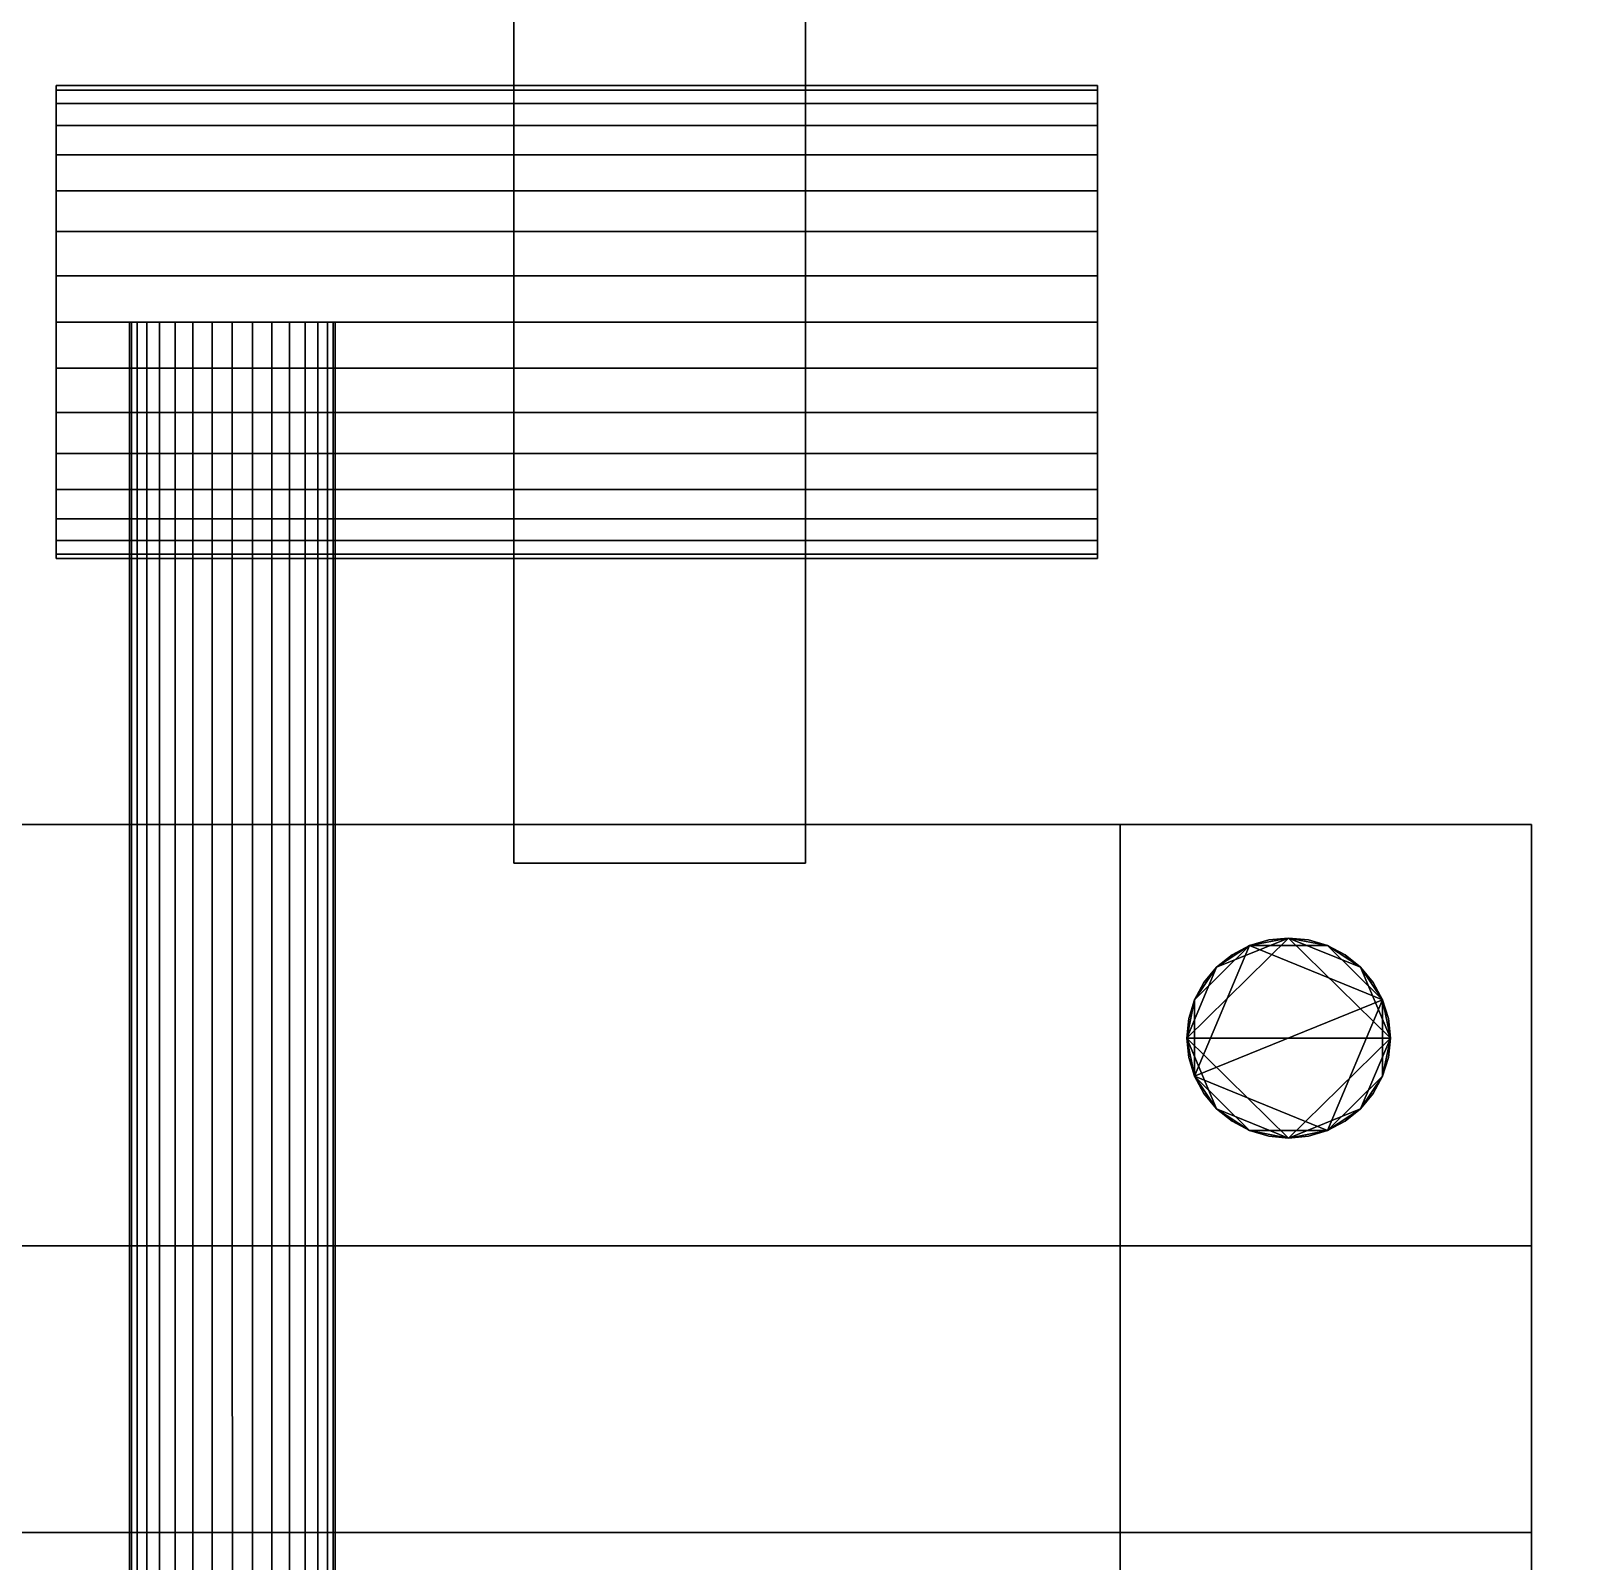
# Model space of a CAD drawing. Header units: metres. Extents: x 0 to 34.6, y -10.7 to 20.6.
# Drawn here: x 8.8502 to 8.9304, y 11.7387 to 11.8186 of the extents above; entities that cross this region are included whole.
import ezdxf

# ---------------------------------------------------------------- set-up
doc = ezdxf.new("R2010")
doc.units = ezdxf.units.M
doc.header["$MEASUREMENT"] = 0
doc.layers.get('0').update_dxf_attribs({"linetype": 'CONTINUOUS'})

msp = doc.modelspace()

# ---------------------------------------------------------------- linework, layer by layer
for points in [[(8.875456, 11.775167, 1.886002), (8.890695, 11.775167, 1.886002), (8.890695, 13.289392, 1.598864), (8.875456, 13.289392, 1.598864)], [(8.890695, 11.775167, 1.886002), (8.875456, 11.775167, 1.886002), (8.875456, 13.289392, 1.598864), (8.890695, 13.289392, 1.598864)], [(8.890695, 11.775167, 1.886002), (8.890695, 11.775167, 1.886002), (8.890695, 13.289392, 1.598864)], [(7.7, 8.363309, 3.464227), (9, 8.363309, 3.464227), (9, 12.384997, 4.055934), (7.7, 12.384997, 4.055934)], [(7.7, 8.336258, 3.460248), (7.7, 12.384997, 4.055934), (9, 12.384997, 4.055934), (9, 8.336258, 3.460248)], [(8.851553, 11.814831, 1.878481), (8.851553, 11.815534, 1.878348), (8.851553, 11.81577, 1.878303)], [(8.851553, 11.81577, 1.878303), (8.851553, 11.815534, 1.878348), (8.851553, 11.814831, 1.878481)], [(8.851553, 11.812153, 1.878989), (8.851553, 11.814831, 1.878481), (8.851553, 11.81577, 1.878303)], [(8.851553, 11.81577, 1.878303), (8.851553, 11.814831, 1.878481), (8.851553, 11.812153, 1.878989)], [(8.851553, 11.80342, 1.880645), (8.851553, 11.812153, 1.878989), (8.851553, 11.81577, 1.878303)], [(8.851553, 11.81577, 1.878303), (8.851553, 11.812153, 1.878989), (8.851553, 11.80342, 1.880645)], [(8.851553, 11.80342, 1.880645), (8.851553, 11.81577, 1.878303), (8.851553, 11.80342, 1.880645)], [(8.851553, 11.81577, 1.878303), (8.851553, 11.815534, 1.878348), (8.905933, 11.815534, 1.878348), (8.905933, 11.81577, 1.878303)], [(8.851553, 11.815534, 1.878348), (8.851553, 11.81577, 1.878303), (8.905933, 11.81577, 1.878303), (8.905933, 11.815534, 1.878348)], [(8.851553, 11.814831, 1.878481), (8.851553, 11.815534, 1.878348), (8.851553, 11.81577, 1.878303)], [(8.851553, 11.81577, 1.878303), (8.851553, 11.815534, 1.878348), (8.851553, 11.814831, 1.878481)], [(8.851553, 11.812153, 1.878989), (8.851553, 11.814831, 1.878481), (8.851553, 11.81577, 1.878303)], [(8.851553, 11.81577, 1.878303), (8.851553, 11.814831, 1.878481), (8.851553, 11.812153, 1.878989)], [(8.851553, 11.80342, 1.880645), (8.851553, 11.812153, 1.878989), (8.851553, 11.81577, 1.878303)], [(8.851553, 11.81577, 1.878303), (8.851553, 11.812153, 1.878989), (8.851553, 11.80342, 1.880645)], [(8.851553, 11.80342, 1.880645), (8.851553, 11.81577, 1.878303), (8.851553, 11.80342, 1.880645)], [(8.851553, 11.81577, 1.878303), (8.851553, 11.815534, 1.878348), (8.905933, 11.815534, 1.878348), (8.905933, 11.81577, 1.878303)], [(8.851553, 11.815534, 1.878348), (8.851553, 11.81577, 1.878303), (8.905933, 11.81577, 1.878303), (8.905933, 11.815534, 1.878348)], [(8.851553, 11.815534, 1.878348), (8.851553, 11.814831, 1.878481), (8.905933, 11.814831, 1.878481), (8.905933, 11.815534, 1.878348)], [(8.851553, 11.814831, 1.878481), (8.851553, 11.815534, 1.878348), (8.905933, 11.815534, 1.878348), (8.905933, 11.814831, 1.878481)], [(8.851553, 11.815534, 1.878348), (8.851553, 11.814831, 1.878481), (8.905933, 11.814831, 1.878481), (8.905933, 11.815534, 1.878348)], [(8.851553, 11.814831, 1.878481), (8.851553, 11.815534, 1.878348), (8.905933, 11.815534, 1.878348), (8.905933, 11.814831, 1.878481)], [(8.905933, 11.814831, 1.878481), (8.905933, 11.815534, 1.878348), (8.905933, 11.81577, 1.878303)], [(8.905933, 11.81577, 1.878303), (8.905933, 11.815534, 1.878348), (8.905933, 11.814831, 1.878481)], [(8.905933, 11.814831, 1.878481), (8.905933, 11.81577, 1.878303), (8.905933, 11.814831, 1.878481)], [(8.905933, 11.814831, 1.878481), (8.905933, 11.815534, 1.878348), (8.905933, 11.81577, 1.878303)], [(8.905933, 11.81577, 1.878303), (8.905933, 11.815534, 1.878348), (8.905933, 11.814831, 1.878481)], [(8.905933, 11.814831, 1.878481), (8.905933, 11.81577, 1.878303), (8.905933, 11.814831, 1.878481)], [(8.851553, 11.812153, 1.878989), (8.851553, 11.813689, 1.878697), (8.851553, 11.814831, 1.878481)], [(8.851553, 11.814831, 1.878481), (8.851553, 11.813689, 1.878697), (8.851553, 11.812153, 1.878989)], [(8.851553, 11.814831, 1.878481), (8.851553, 11.813689, 1.878697), (8.905933, 11.813689, 1.878697), (8.905933, 11.814831, 1.878481)], [(8.851553, 11.813689, 1.878697), (8.851553, 11.814831, 1.878481), (8.905933, 11.814831, 1.878481), (8.905933, 11.813689, 1.878697)], [(8.851553, 11.812153, 1.878989), (8.851553, 11.813689, 1.878697), (8.851553, 11.814831, 1.878481)], [(8.851553, 11.814831, 1.878481), (8.851553, 11.813689, 1.878697), (8.851553, 11.812153, 1.878989)], [(8.851553, 11.814831, 1.878481), (8.851553, 11.813689, 1.878697), (8.905933, 11.813689, 1.878697), (8.905933, 11.814831, 1.878481)], [(8.851553, 11.813689, 1.878697), (8.851553, 11.814831, 1.878481), (8.905933, 11.814831, 1.878481), (8.905933, 11.813689, 1.878697)], [(8.905933, 11.812153, 1.878989), (8.905933, 11.813689, 1.878697), (8.905933, 11.814831, 1.878481)], [(8.905933, 11.814831, 1.878481), (8.905933, 11.813689, 1.878697), (8.905933, 11.812153, 1.878989)], [(8.905933, 11.808146, 1.879748), (8.905933, 11.812153, 1.878989), (8.905933, 11.814831, 1.878481)], [(8.905933, 11.814831, 1.878481), (8.905933, 11.812153, 1.878989), (8.905933, 11.808146, 1.879748)], [(8.905933, 11.798694, 1.881541), (8.905933, 11.808146, 1.879748), (8.905933, 11.814831, 1.878481)], [(8.905933, 11.814831, 1.878481), (8.905933, 11.814831, 1.878481), (8.905933, 11.808146, 1.879748)], [(8.905933, 11.798694, 1.881541), (8.905933, 11.814831, 1.878481), (8.905933, 11.808146, 1.879748)], [(8.905933, 11.812153, 1.878989), (8.905933, 11.813689, 1.878697), (8.905933, 11.814831, 1.878481)], [(8.905933, 11.814831, 1.878481), (8.905933, 11.813689, 1.878697), (8.905933, 11.812153, 1.878989)], [(8.905933, 11.808146, 1.879748), (8.905933, 11.812153, 1.878989), (8.905933, 11.814831, 1.878481)], [(8.905933, 11.814831, 1.878481), (8.905933, 11.812153, 1.878989), (8.905933, 11.808146, 1.879748)], [(8.905933, 11.798694, 1.881541), (8.905933, 11.808146, 1.879748), (8.905933, 11.814831, 1.878481)], [(8.905933, 11.814831, 1.878481), (8.905933, 11.814831, 1.878481), (8.905933, 11.808146, 1.879748)], [(8.905933, 11.798694, 1.881541), (8.905933, 11.814831, 1.878481), (8.905933, 11.808146, 1.879748)], [(8.851553, 11.812153, 1.878989), (8.851553, 11.813689, 1.878697), (8.905933, 11.813689, 1.878697), (8.905933, 11.812153, 1.878989)], [(8.851553, 11.813689, 1.878697), (8.851553, 11.812153, 1.878989), (8.905933, 11.812153, 1.878989), (8.905933, 11.813689, 1.878697)], [(8.851553, 11.812153, 1.878989), (8.851553, 11.813689, 1.878697), (8.905933, 11.813689, 1.878697), (8.905933, 11.812153, 1.878989)], [(8.851553, 11.813689, 1.878697), (8.851553, 11.812153, 1.878989), (8.905933, 11.812153, 1.878989), (8.905933, 11.813689, 1.878697)], [(8.851553, 11.808146, 1.879748), (8.851553, 11.810282, 1.879343), (8.851553, 11.812153, 1.878989)], [(8.851553, 11.812153, 1.878989), (8.851553, 11.810282, 1.879343), (8.851553, 11.808146, 1.879748)], [(8.851553, 11.80342, 1.880645), (8.851553, 11.808146, 1.879748), (8.851553, 11.812153, 1.878989)], [(8.851553, 11.812153, 1.878989), (8.851553, 11.808146, 1.879748), (8.851553, 11.80342, 1.880645)], [(8.851553, 11.810282, 1.879343), (8.851553, 11.812153, 1.878989), (8.905933, 11.812153, 1.878989), (8.905933, 11.810282, 1.879343)], [(8.851553, 11.812153, 1.878989), (8.851553, 11.810282, 1.879343), (8.905933, 11.810282, 1.879343), (8.905933, 11.812153, 1.878989)], [(8.851553, 11.808146, 1.879748), (8.851553, 11.810282, 1.879343), (8.851553, 11.812153, 1.878989)], [(8.851553, 11.812153, 1.878989), (8.851553, 11.810282, 1.879343), (8.851553, 11.808146, 1.879748)], [(8.851553, 11.80342, 1.880645), (8.851553, 11.808146, 1.879748), (8.851553, 11.812153, 1.878989)], [(8.851553, 11.812153, 1.878989), (8.851553, 11.808146, 1.879748), (8.851553, 11.80342, 1.880645)], [(8.851553, 11.810282, 1.879343), (8.851553, 11.812153, 1.878989), (8.905933, 11.812153, 1.878989), (8.905933, 11.810282, 1.879343)], [(8.851553, 11.812153, 1.878989), (8.851553, 11.810282, 1.879343), (8.905933, 11.810282, 1.879343), (8.905933, 11.812153, 1.878989)], [(8.905933, 11.808146, 1.879748), (8.905933, 11.810282, 1.879343), (8.905933, 11.812153, 1.878989)], [(8.905933, 11.812153, 1.878989), (8.905933, 11.810282, 1.879343), (8.905933, 11.808146, 1.879748)], [(8.905933, 11.808146, 1.879748), (8.905933, 11.810282, 1.879343), (8.905933, 11.812153, 1.878989)], [(8.905933, 11.812153, 1.878989), (8.905933, 11.810282, 1.879343), (8.905933, 11.808146, 1.879748)], [(8.851553, 11.808146, 1.879748), (8.851553, 11.810282, 1.879343), (8.905933, 11.810282, 1.879343), (8.905933, 11.808146, 1.879748)], [(8.851553, 11.810282, 1.879343), (8.851553, 11.808146, 1.879748), (8.905933, 11.808146, 1.879748), (8.905933, 11.810282, 1.879343)], [(8.851553, 11.808146, 1.879748), (8.851553, 11.810282, 1.879343), (8.905933, 11.810282, 1.879343), (8.905933, 11.808146, 1.879748)], [(8.851553, 11.810282, 1.879343), (8.851553, 11.808146, 1.879748), (8.905933, 11.808146, 1.879748), (8.905933, 11.810282, 1.879343)], [(8.851553, 11.80342, 1.880645), (8.851553, 11.80583, 1.880188), (8.851553, 11.808146, 1.879748)], [(8.851553, 11.808146, 1.879748), (8.851553, 11.80583, 1.880188), (8.851553, 11.80342, 1.880645)], [(8.851553, 11.80583, 1.880188), (8.851553, 11.808146, 1.879748), (8.905933, 11.808146, 1.879748), (8.905933, 11.80583, 1.880188)], [(8.851553, 11.808146, 1.879748), (8.851553, 11.80583, 1.880188), (8.905933, 11.80583, 1.880188), (8.905933, 11.808146, 1.879748)], [(8.851553, 11.80342, 1.880645), (8.851553, 11.80583, 1.880188), (8.851553, 11.808146, 1.879748)], [(8.851553, 11.808146, 1.879748), (8.851553, 11.80583, 1.880188), (8.851553, 11.80342, 1.880645)], [(8.851553, 11.80583, 1.880188), (8.851553, 11.808146, 1.879748), (8.905933, 11.808146, 1.879748), (8.905933, 11.80583, 1.880188)], [(8.851553, 11.808146, 1.879748), (8.851553, 11.80583, 1.880188), (8.905933, 11.80583, 1.880188), (8.905933, 11.808146, 1.879748)], [(8.905933, 11.80342, 1.880645), (8.905933, 11.80583, 1.880188), (8.905933, 11.808146, 1.879748)], [(8.905933, 11.808146, 1.879748), (8.905933, 11.80583, 1.880188), (8.905933, 11.80342, 1.880645)], [(8.905933, 11.798694, 1.881541), (8.905933, 11.80342, 1.880645), (8.905933, 11.808146, 1.879748)], [(8.905933, 11.808146, 1.879748), (8.905933, 11.80342, 1.880645), (8.905933, 11.798694, 1.881541)], [(8.905933, 11.808146, 1.879748), (8.905933, 11.798694, 1.881541), (8.905933, 11.79201, 1.882808)], [(8.905933, 11.808146, 1.879748), (8.905933, 11.79201, 1.882808), (8.905933, 11.798694, 1.881541)], [(8.905933, 11.80342, 1.880645), (8.905933, 11.80583, 1.880188), (8.905933, 11.808146, 1.879748)], [(8.905933, 11.808146, 1.879748), (8.905933, 11.80583, 1.880188), (8.905933, 11.80342, 1.880645)], [(8.905933, 11.798694, 1.881541), (8.905933, 11.80342, 1.880645), (8.905933, 11.808146, 1.879748)], [(8.905933, 11.808146, 1.879748), (8.905933, 11.80342, 1.880645), (8.905933, 11.798694, 1.881541)], [(8.905933, 11.808146, 1.879748), (8.905933, 11.798694, 1.881541), (8.905933, 11.79201, 1.882808)], [(8.905933, 11.808146, 1.879748), (8.905933, 11.79201, 1.882808), (8.905933, 11.798694, 1.881541)], [(8.851553, 11.80583, 1.880188), (8.851553, 11.80342, 1.880645), (8.905933, 11.80342, 1.880645), (8.905933, 11.80583, 1.880188)], [(8.851553, 11.80342, 1.880645), (8.851553, 11.80583, 1.880188), (8.905933, 11.80583, 1.880188), (8.905933, 11.80342, 1.880645)], [(8.851553, 11.80583, 1.880188), (8.851553, 11.80342, 1.880645), (8.905933, 11.80342, 1.880645), (8.905933, 11.80583, 1.880188)], [(8.851553, 11.80342, 1.880645), (8.851553, 11.80583, 1.880188), (8.905933, 11.80583, 1.880188), (8.905933, 11.80342, 1.880645)], [(8.851553, 11.80342, 1.880645), (8.851553, 11.801011, 1.881101), (8.851553, 11.798694, 1.881541)], [(8.851553, 11.798694, 1.881541), (8.851553, 11.801011, 1.881101), (8.851553, 11.80342, 1.880645)], [(8.851553, 11.80342, 1.880645), (8.851553, 11.798694, 1.881541), (8.851553, 11.794687, 1.8823)], [(8.851553, 11.794687, 1.8823), (8.851553, 11.798694, 1.881541), (8.851553, 11.80342, 1.880645)], [(8.851553, 11.80342, 1.880645), (8.851553, 11.794687, 1.8823), (8.851553, 11.79107, 1.882987)], [(8.851553, 11.79107, 1.882987), (8.851553, 11.794687, 1.8823), (8.851553, 11.80342, 1.880645)], [(8.851553, 11.80342, 1.880645), (8.851553, 11.79107, 1.882987), (8.851553, 11.80342, 1.880645)], [(8.851553, 11.801011, 1.881101), (8.851553, 11.80342, 1.880645), (8.905933, 11.80342, 1.880645), (8.905933, 11.801011, 1.881101)], [(8.851553, 11.80342, 1.880645), (8.851553, 11.801011, 1.881101), (8.905933, 11.801011, 1.881101), (8.905933, 11.80342, 1.880645)], [(8.851553, 11.80342, 1.880645), (8.851553, 11.801011, 1.881101), (8.851553, 11.798694, 1.881541)], [(8.851553, 11.798694, 1.881541), (8.851553, 11.801011, 1.881101), (8.851553, 11.80342, 1.880645)], [(8.851553, 11.80342, 1.880645), (8.851553, 11.798694, 1.881541), (8.851553, 11.794687, 1.8823)], [(8.851553, 11.794687, 1.8823), (8.851553, 11.798694, 1.881541), (8.851553, 11.80342, 1.880645)], [(8.851553, 11.80342, 1.880645), (8.851553, 11.794687, 1.8823), (8.851553, 11.79107, 1.882987)], [(8.851553, 11.79107, 1.882987), (8.851553, 11.794687, 1.8823), (8.851553, 11.80342, 1.880645)], [(8.851553, 11.80342, 1.880645), (8.851553, 11.79107, 1.882987), (8.851553, 11.80342, 1.880645)], [(8.851553, 11.801011, 1.881101), (8.851553, 11.80342, 1.880645), (8.905933, 11.80342, 1.880645), (8.905933, 11.801011, 1.881101)], [(8.851553, 11.80342, 1.880645), (8.851553, 11.801011, 1.881101), (8.905933, 11.801011, 1.881101), (8.905933, 11.80342, 1.880645)], [(8.855781, 11.80342, 1.880645), (8.855474, 11.80342, 1.880645), (8.855371, 11.80342, 1.880645)], [(8.855371, 11.80342, 1.880645), (8.855474, 11.80342, 1.880645), (8.855781, 11.80342, 1.880645)], [(8.855781, 11.80342, 1.880645), (8.855371, 11.80342, 1.880645), (8.855781, 11.80342, 1.880645)], [(8.855781, 11.80342, 1.880645), (8.855474, 11.80342, 1.880645), (8.855371, 11.80342, 1.880645)], [(8.855371, 11.80342, 1.880645), (8.855474, 11.80342, 1.880645), (8.855781, 11.80342, 1.880645)], [(8.855781, 11.80342, 1.880645), (8.855371, 11.80342, 1.880645), (8.855781, 11.80342, 1.880645)], [(8.855474, 11.80342, 1.880645), (8.855371, 11.80342, 1.880645), (8.855371, 11.689156, 1.902312), (8.855474, 11.689156, 1.902312)], [(8.855371, 11.80342, 1.880645), (8.855474, 11.80342, 1.880645), (8.855474, 11.689156, 1.902312), (8.855371, 11.689156, 1.902312)], [(8.855474, 11.80342, 1.880645), (8.855371, 11.80342, 1.880645), (8.855371, 11.689156, 1.902312), (8.855474, 11.689156, 1.902312)], [(8.855371, 11.80342, 1.880645), (8.855474, 11.80342, 1.880645), (8.855474, 11.689156, 1.902312), (8.855371, 11.689156, 1.902312)], [(8.855781, 11.80342, 1.880645), (8.855474, 11.80342, 1.880645), (8.855474, 11.689156, 1.902312), (8.855781, 11.689156, 1.902312)], [(8.855474, 11.80342, 1.880645), (8.855781, 11.80342, 1.880645), (8.855781, 11.689156, 1.902312), (8.855474, 11.689156, 1.902312)], [(8.855781, 11.80342, 1.880645), (8.855474, 11.80342, 1.880645), (8.855474, 11.689156, 1.902312), (8.855781, 11.689156, 1.902312)], [(8.855474, 11.80342, 1.880645), (8.855781, 11.80342, 1.880645), (8.855781, 11.689156, 1.902312), (8.855474, 11.689156, 1.902312)], [(8.856946, 11.80342, 1.880645), (8.856277, 11.80342, 1.880645), (8.855781, 11.80342, 1.880645)], [(8.855781, 11.80342, 1.880645), (8.856277, 11.80342, 1.880645), (8.856946, 11.80342, 1.880645)], [(8.85869, 11.80342, 1.880645), (8.856946, 11.80342, 1.880645), (8.855781, 11.80342, 1.880645)], [(8.855781, 11.80342, 1.880645), (8.856946, 11.80342, 1.880645), (8.85869, 11.80342, 1.880645)], [(8.862805, 11.80342, 1.880645), (8.85869, 11.80342, 1.880645), (8.855781, 11.80342, 1.880645)], [(8.855781, 11.80342, 1.880645), (8.855781, 11.80342, 1.880645), (8.85869, 11.80342, 1.880645)], [(8.862805, 11.80342, 1.880645), (8.855781, 11.80342, 1.880645), (8.85869, 11.80342, 1.880645)], [(8.856946, 11.80342, 1.880645), (8.856277, 11.80342, 1.880645), (8.855781, 11.80342, 1.880645)], [(8.855781, 11.80342, 1.880645), (8.856277, 11.80342, 1.880645), (8.856946, 11.80342, 1.880645)], [(8.85869, 11.80342, 1.880645), (8.856946, 11.80342, 1.880645), (8.855781, 11.80342, 1.880645)], [(8.855781, 11.80342, 1.880645), (8.856946, 11.80342, 1.880645), (8.85869, 11.80342, 1.880645)], [(8.862805, 11.80342, 1.880645), (8.85869, 11.80342, 1.880645), (8.855781, 11.80342, 1.880645)], [(8.855781, 11.80342, 1.880645), (8.855781, 11.80342, 1.880645), (8.85869, 11.80342, 1.880645)], [(8.862805, 11.80342, 1.880645), (8.855781, 11.80342, 1.880645), (8.85869, 11.80342, 1.880645)], [(8.855781, 11.80342, 1.880645), (8.856277, 11.80342, 1.880645), (8.856277, 11.689156, 1.902312), (8.855781, 11.689156, 1.902312)], [(8.856277, 11.80342, 1.880645), (8.855781, 11.80342, 1.880645), (8.855781, 11.689156, 1.902312), (8.856277, 11.689156, 1.902312)], [(8.855781, 11.80342, 1.880645), (8.856277, 11.80342, 1.880645), (8.856277, 11.689156, 1.902312), (8.855781, 11.689156, 1.902312)], [(8.856277, 11.80342, 1.880645), (8.855781, 11.80342, 1.880645), (8.855781, 11.689156, 1.902312), (8.856277, 11.689156, 1.902312)], [(8.856946, 11.80342, 1.880645), (8.856277, 11.80342, 1.880645), (8.856277, 11.689156, 1.902312), (8.856946, 11.689156, 1.902312)], [(8.856277, 11.80342, 1.880645), (8.856946, 11.80342, 1.880645), (8.856946, 11.689156, 1.902312), (8.856277, 11.689156, 1.902312)], [(8.856277, 11.80342, 1.880645), (8.856946, 11.80342, 1.880645), (8.856946, 11.689156, 1.902312), (8.856277, 11.689156, 1.902312)], [(8.856946, 11.80342, 1.880645), (8.856277, 11.80342, 1.880645), (8.856277, 11.689156, 1.902312), (8.856946, 11.689156, 1.902312)], [(8.85869, 11.80342, 1.880645), (8.85776, 11.80342, 1.880645), (8.856946, 11.80342, 1.880645)], [(8.856946, 11.80342, 1.880645), (8.85776, 11.80342, 1.880645), (8.85869, 11.80342, 1.880645)], [(8.85869, 11.80342, 1.880645), (8.85776, 11.80342, 1.880645), (8.856946, 11.80342, 1.880645)], [(8.856946, 11.80342, 1.880645), (8.85776, 11.80342, 1.880645), (8.85869, 11.80342, 1.880645)], [(8.85776, 11.80342, 1.880645), (8.856946, 11.80342, 1.880645), (8.856946, 11.689156, 1.902312), (8.85776, 11.689156, 1.902312)], [(8.856946, 11.80342, 1.880645), (8.85776, 11.80342, 1.880645), (8.85776, 11.689156, 1.902312), (8.856946, 11.689156, 1.902312)], [(8.856946, 11.80342, 1.880645), (8.85776, 11.80342, 1.880645), (8.85776, 11.689156, 1.902312), (8.856946, 11.689156, 1.902312)], [(8.85776, 11.80342, 1.880645), (8.856946, 11.80342, 1.880645), (8.856946, 11.689156, 1.902312), (8.85776, 11.689156, 1.902312)], [(8.85869, 11.80342, 1.880645), (8.85776, 11.80342, 1.880645), (8.85776, 11.689156, 1.902312), (8.85869, 11.689156, 1.902312)], [(8.85776, 11.80342, 1.880645), (8.85869, 11.80342, 1.880645), (8.85869, 11.689156, 1.902312), (8.85776, 11.689156, 1.902312)], [(8.85776, 11.80342, 1.880645), (8.85869, 11.80342, 1.880645), (8.85869, 11.689156, 1.902312), (8.85776, 11.689156, 1.902312)], [(8.85869, 11.80342, 1.880645), (8.85776, 11.80342, 1.880645), (8.85776, 11.689156, 1.902312), (8.85869, 11.689156, 1.902312)], [(8.860747, 11.80342, 1.880645), (8.859699, 11.80342, 1.880645), (8.85869, 11.80342, 1.880645)], [(8.85869, 11.80342, 1.880645), (8.859699, 11.80342, 1.880645), (8.860747, 11.80342, 1.880645)], [(8.862805, 11.80342, 1.880645), (8.860747, 11.80342, 1.880645), (8.85869, 11.80342, 1.880645)], [(8.85869, 11.80342, 1.880645), (8.860747, 11.80342, 1.880645), (8.862805, 11.80342, 1.880645)], [(8.85869, 11.80342, 1.880645), (8.862805, 11.80342, 1.880645), (8.865715, 11.80342, 1.880645)], [(8.85869, 11.80342, 1.880645), (8.865715, 11.80342, 1.880645), (8.862805, 11.80342, 1.880645)], [(8.860747, 11.80342, 1.880645), (8.859699, 11.80342, 1.880645), (8.85869, 11.80342, 1.880645)], [(8.85869, 11.80342, 1.880645), (8.859699, 11.80342, 1.880645), (8.860747, 11.80342, 1.880645)], [(8.862805, 11.80342, 1.880645), (8.860747, 11.80342, 1.880645), (8.85869, 11.80342, 1.880645)], [(8.85869, 11.80342, 1.880645), (8.860747, 11.80342, 1.880645), (8.862805, 11.80342, 1.880645)], [(8.85869, 11.80342, 1.880645), (8.862805, 11.80342, 1.880645), (8.865715, 11.80342, 1.880645)], [(8.85869, 11.80342, 1.880645), (8.865715, 11.80342, 1.880645), (8.862805, 11.80342, 1.880645)], [(8.859699, 11.80342, 1.880645), (8.85869, 11.80342, 1.880645), (8.85869, 11.689156, 1.902312), (8.859699, 11.689156, 1.902312)], [(8.85869, 11.80342, 1.880645), (8.859699, 11.80342, 1.880645), (8.859699, 11.689156, 1.902312), (8.85869, 11.689156, 1.902312)], [(8.85869, 11.80342, 1.880645), (8.859699, 11.80342, 1.880645), (8.859699, 11.689156, 1.902312), (8.85869, 11.689156, 1.902312)], [(8.859699, 11.80342, 1.880645), (8.85869, 11.80342, 1.880645), (8.85869, 11.689156, 1.902312), (8.859699, 11.689156, 1.902312)], [(8.860747, 11.80342, 1.880645), (8.859699, 11.80342, 1.880645), (8.859699, 11.689156, 1.902312), (8.860748, 11.689156, 1.902312)], [(8.859699, 11.80342, 1.880645), (8.860747, 11.80342, 1.880645), (8.860748, 11.689156, 1.902312), (8.859699, 11.689156, 1.902312)], [(8.859699, 11.80342, 1.880645), (8.860747, 11.80342, 1.880645), (8.860748, 11.689156, 1.902312), (8.859699, 11.689156, 1.902312)], [(8.860747, 11.80342, 1.880645), (8.859699, 11.80342, 1.880645), (8.859699, 11.689156, 1.902312), (8.860748, 11.689156, 1.902312)], [(8.862805, 11.80342, 1.880645), (8.861796, 11.80342, 1.880645), (8.860747, 11.80342, 1.880645)], [(8.860747, 11.80342, 1.880645), (8.861796, 11.80342, 1.880645), (8.862805, 11.80342, 1.880645)], [(8.862805, 11.80342, 1.880645), (8.861796, 11.80342, 1.880645), (8.860747, 11.80342, 1.880645)], [(8.860747, 11.80342, 1.880645), (8.861796, 11.80342, 1.880645), (8.862805, 11.80342, 1.880645)], [(8.860747, 11.80342, 1.880645), (8.861796, 11.80342, 1.880645), (8.861796, 11.689156, 1.902312), (8.860748, 11.689156, 1.902312)], [(8.860747, 11.80342, 1.880645), (8.861796, 11.80342, 1.880645), (8.861796, 11.689156, 1.902312), (8.860748, 11.689156, 1.902312)], [(8.861796, 11.80342, 1.880645), (8.860747, 11.80342, 1.880645), (8.860748, 11.689156, 1.902312), (8.861796, 11.689156, 1.902312)], [(8.861796, 11.80342, 1.880645), (8.860747, 11.80342, 1.880645), (8.860748, 11.689156, 1.902312), (8.861796, 11.689156, 1.902312)], [(8.861796, 11.80342, 1.880645), (8.862805, 11.80342, 1.880645), (8.862805, 11.689156, 1.902312), (8.861796, 11.689156, 1.902312)], [(8.861796, 11.80342, 1.880645), (8.862805, 11.80342, 1.880645), (8.862805, 11.689156, 1.902312), (8.861796, 11.689156, 1.902312)], [(8.862805, 11.80342, 1.880645), (8.861796, 11.80342, 1.880645), (8.861796, 11.689156, 1.902312), (8.862805, 11.689156, 1.902312)], [(8.862805, 11.80342, 1.880645), (8.861796, 11.80342, 1.880645), (8.861796, 11.689156, 1.902312), (8.862805, 11.689156, 1.902312)], [(8.862805, 11.80342, 1.880645), (8.863735, 11.80342, 1.880645), (8.86455, 11.80342, 1.880645)], [(8.86455, 11.80342, 1.880645), (8.863735, 11.80342, 1.880645), (8.862805, 11.80342, 1.880645)], [(8.862805, 11.80342, 1.880645), (8.86455, 11.80342, 1.880645), (8.865715, 11.80342, 1.880645)], [(8.865715, 11.80342, 1.880645), (8.86455, 11.80342, 1.880645), (8.862805, 11.80342, 1.880645)], [(8.865715, 11.80342, 1.880645), (8.865715, 11.80342, 1.880645), (8.862805, 11.80342, 1.880645)], [(8.862805, 11.80342, 1.880645), (8.863735, 11.80342, 1.880645), (8.86455, 11.80342, 1.880645)], [(8.86455, 11.80342, 1.880645), (8.863735, 11.80342, 1.880645), (8.862805, 11.80342, 1.880645)], [(8.862805, 11.80342, 1.880645), (8.86455, 11.80342, 1.880645), (8.865715, 11.80342, 1.880645)], [(8.865715, 11.80342, 1.880645), (8.86455, 11.80342, 1.880645), (8.862805, 11.80342, 1.880645)], [(8.865715, 11.80342, 1.880645), (8.865715, 11.80342, 1.880645), (8.862805, 11.80342, 1.880645)], [(8.862805, 11.80342, 1.880645), (8.863735, 11.80342, 1.880645), (8.863735, 11.689156, 1.902312), (8.862805, 11.689156, 1.902312)], [(8.862805, 11.80342, 1.880645), (8.863735, 11.80342, 1.880645), (8.863735, 11.689156, 1.902312), (8.862805, 11.689156, 1.902312)], [(8.863735, 11.80342, 1.880645), (8.862805, 11.80342, 1.880645), (8.862805, 11.689156, 1.902312), (8.863735, 11.689156, 1.902312)], [(8.863735, 11.80342, 1.880645), (8.862805, 11.80342, 1.880645), (8.862805, 11.689156, 1.902312), (8.863735, 11.689156, 1.902312)], [(8.863735, 11.80342, 1.880645), (8.86455, 11.80342, 1.880645), (8.86455, 11.689156, 1.902312), (8.863735, 11.689156, 1.902312)], [(8.863735, 11.80342, 1.880645), (8.86455, 11.80342, 1.880645), (8.86455, 11.689156, 1.902312), (8.863735, 11.689156, 1.902312)], [(8.86455, 11.80342, 1.880645), (8.863735, 11.80342, 1.880645), (8.863735, 11.689156, 1.902312), (8.86455, 11.689156, 1.902312)], [(8.86455, 11.80342, 1.880645), (8.863735, 11.80342, 1.880645), (8.863735, 11.689156, 1.902312), (8.86455, 11.689156, 1.902312)], [(8.86455, 11.80342, 1.880645), (8.865218, 11.80342, 1.880645), (8.865715, 11.80342, 1.880645)], [(8.865715, 11.80342, 1.880645), (8.865218, 11.80342, 1.880645), (8.86455, 11.80342, 1.880645)], [(8.86455, 11.80342, 1.880645), (8.865218, 11.80342, 1.880645), (8.865715, 11.80342, 1.880645)], [(8.865715, 11.80342, 1.880645), (8.865218, 11.80342, 1.880645), (8.86455, 11.80342, 1.880645)], [(8.86455, 11.80342, 1.880645), (8.865218, 11.80342, 1.880645), (8.865218, 11.689156, 1.902312), (8.86455, 11.689156, 1.902312)], [(8.86455, 11.80342, 1.880645), (8.865218, 11.80342, 1.880645), (8.865218, 11.689156, 1.902312), (8.86455, 11.689156, 1.902312)], [(8.865218, 11.80342, 1.880645), (8.86455, 11.80342, 1.880645), (8.86455, 11.689156, 1.902312), (8.865218, 11.689156, 1.902312)], [(8.865218, 11.80342, 1.880645), (8.86455, 11.80342, 1.880645), (8.86455, 11.689156, 1.902312), (8.865218, 11.689156, 1.902312)], [(8.865218, 11.80342, 1.880645), (8.865715, 11.80342, 1.880645), (8.865715, 11.689156, 1.902312), (8.865218, 11.689156, 1.902312)], [(8.865715, 11.80342, 1.880645), (8.865218, 11.80342, 1.880645), (8.865218, 11.689156, 1.902312), (8.865715, 11.689156, 1.902312)], [(8.865218, 11.80342, 1.880645), (8.865715, 11.80342, 1.880645), (8.865715, 11.689156, 1.902312), (8.865218, 11.689156, 1.902312)], [(8.865715, 11.80342, 1.880645), (8.865218, 11.80342, 1.880645), (8.865218, 11.689156, 1.902312), (8.865715, 11.689156, 1.902312)], [(8.865715, 11.80342, 1.880645), (8.866021, 11.80342, 1.880645), (8.866125, 11.80342, 1.880645)], [(8.866125, 11.80342, 1.880645), (8.866021, 11.80342, 1.880645), (8.865715, 11.80342, 1.880645)], [(8.865715, 11.80342, 1.880645), (8.866125, 11.80342, 1.880645), (8.865715, 11.80342, 1.880645)], [(8.865715, 11.80342, 1.880645), (8.866021, 11.80342, 1.880645), (8.866125, 11.80342, 1.880645)], [(8.866125, 11.80342, 1.880645), (8.866021, 11.80342, 1.880645), (8.865715, 11.80342, 1.880645)], [(8.865715, 11.80342, 1.880645), (8.866125, 11.80342, 1.880645), (8.865715, 11.80342, 1.880645)], [(8.865715, 11.80342, 1.880645), (8.866021, 11.80342, 1.880645), (8.866021, 11.689156, 1.902312), (8.865715, 11.689156, 1.902312)], [(8.866021, 11.80342, 1.880645), (8.865715, 11.80342, 1.880645), (8.865715, 11.689156, 1.902312), (8.866021, 11.689156, 1.902312)], [(8.865715, 11.80342, 1.880645), (8.866021, 11.80342, 1.880645), (8.866021, 11.689156, 1.902312), (8.865715, 11.689156, 1.902312)], [(8.866021, 11.80342, 1.880645), (8.865715, 11.80342, 1.880645), (8.865715, 11.689156, 1.902312), (8.866021, 11.689156, 1.902312)], [(8.866021, 11.80342, 1.880645), (8.866125, 11.80342, 1.880645), (8.866125, 11.689156, 1.902312), (8.866021, 11.689156, 1.902312)], [(8.866125, 11.80342, 1.880645), (8.866021, 11.80342, 1.880645), (8.866021, 11.689156, 1.902312), (8.866125, 11.689156, 1.902312)], [(8.866021, 11.80342, 1.880645), (8.866125, 11.80342, 1.880645), (8.866125, 11.689156, 1.902312), (8.866021, 11.689156, 1.902312)], [(8.866125, 11.80342, 1.880645), (8.866021, 11.80342, 1.880645), (8.866021, 11.689156, 1.902312), (8.866125, 11.689156, 1.902312)], [(8.905933, 11.798694, 1.881541), (8.905933, 11.801011, 1.881101), (8.905933, 11.80342, 1.880645)], [(8.905933, 11.80342, 1.880645), (8.905933, 11.801011, 1.881101), (8.905933, 11.798694, 1.881541)], [(8.905933, 11.798694, 1.881541), (8.905933, 11.801011, 1.881101), (8.905933, 11.80342, 1.880645)], [(8.905933, 11.80342, 1.880645), (8.905933, 11.801011, 1.881101), (8.905933, 11.798694, 1.881541)], [(8.851553, 11.801011, 1.881101), (8.851553, 11.798694, 1.881541), (8.905933, 11.798694, 1.881541), (8.905933, 11.801011, 1.881101)], [(8.851553, 11.798694, 1.881541), (8.851553, 11.801011, 1.881101), (8.905933, 11.801011, 1.881101), (8.905933, 11.798694, 1.881541)], [(8.851553, 11.801011, 1.881101), (8.851553, 11.798694, 1.881541), (8.905933, 11.798694, 1.881541), (8.905933, 11.801011, 1.881101)], [(8.851553, 11.798694, 1.881541), (8.851553, 11.801011, 1.881101), (8.905933, 11.801011, 1.881101), (8.905933, 11.798694, 1.881541)], [(8.851553, 11.798694, 1.881541), (8.851553, 11.796558, 1.881946), (8.851553, 11.794687, 1.8823)], [(8.851553, 11.794687, 1.8823), (8.851553, 11.796558, 1.881946), (8.851553, 11.798694, 1.881541)], [(8.851553, 11.798694, 1.881541), (8.851553, 11.796558, 1.881946), (8.905933, 11.796558, 1.881946), (8.905933, 11.798694, 1.881541)], [(8.851553, 11.796558, 1.881946), (8.851553, 11.798694, 1.881541), (8.905933, 11.798694, 1.881541), (8.905933, 11.796558, 1.881946)], [(8.851553, 11.798694, 1.881541), (8.851553, 11.796558, 1.881946), (8.851553, 11.794687, 1.8823)], [(8.851553, 11.794687, 1.8823), (8.851553, 11.796558, 1.881946), (8.851553, 11.798694, 1.881541)], [(8.851553, 11.798694, 1.881541), (8.851553, 11.796558, 1.881946), (8.905933, 11.796558, 1.881946), (8.905933, 11.798694, 1.881541)], [(8.851553, 11.796558, 1.881946), (8.851553, 11.798694, 1.881541), (8.905933, 11.798694, 1.881541), (8.905933, 11.796558, 1.881946)], [(8.905933, 11.798694, 1.881541), (8.905933, 11.796558, 1.881946), (8.905933, 11.794687, 1.8823)], [(8.905933, 11.794687, 1.8823), (8.905933, 11.796558, 1.881946), (8.905933, 11.798694, 1.881541)], [(8.905933, 11.798694, 1.881541), (8.905933, 11.794687, 1.8823), (8.905933, 11.79201, 1.882808)], [(8.905933, 11.79201, 1.882808), (8.905933, 11.794687, 1.8823), (8.905933, 11.798694, 1.881541)], [(8.905933, 11.79201, 1.882808), (8.905933, 11.79201, 1.882808), (8.905933, 11.798694, 1.881541)], [(8.905933, 11.798694, 1.881541), (8.905933, 11.796558, 1.881946), (8.905933, 11.794687, 1.8823)], [(8.905933, 11.794687, 1.8823), (8.905933, 11.796558, 1.881946), (8.905933, 11.798694, 1.881541)], [(8.905933, 11.798694, 1.881541), (8.905933, 11.794687, 1.8823), (8.905933, 11.79201, 1.882808)], [(8.905933, 11.79201, 1.882808), (8.905933, 11.794687, 1.8823), (8.905933, 11.798694, 1.881541)], [(8.905933, 11.79201, 1.882808), (8.905933, 11.79201, 1.882808), (8.905933, 11.798694, 1.881541)], [(8.851553, 11.794687, 1.8823), (8.851553, 11.796558, 1.881946), (8.905933, 11.796558, 1.881946), (8.905933, 11.794687, 1.8823)], [(8.851553, 11.796558, 1.881946), (8.851553, 11.794687, 1.8823), (8.905933, 11.794687, 1.8823), (8.905933, 11.796558, 1.881946)], [(8.851553, 11.794687, 1.8823), (8.851553, 11.796558, 1.881946), (8.905933, 11.796558, 1.881946), (8.905933, 11.794687, 1.8823)], [(8.851553, 11.796558, 1.881946), (8.851553, 11.794687, 1.8823), (8.905933, 11.794687, 1.8823), (8.905933, 11.796558, 1.881946)], [(8.851553, 11.794687, 1.8823), (8.851553, 11.793151, 1.882592), (8.851553, 11.79201, 1.882808)], [(8.851553, 11.79201, 1.882808), (8.851553, 11.793151, 1.882592), (8.851553, 11.794687, 1.8823)], [(8.851553, 11.794687, 1.8823), (8.851553, 11.79201, 1.882808), (8.851553, 11.79107, 1.882987)], [(8.851553, 11.79107, 1.882987), (8.851553, 11.79201, 1.882808), (8.851553, 11.794687, 1.8823)], [(8.851553, 11.793151, 1.882592), (8.851553, 11.794687, 1.8823), (8.905933, 11.794687, 1.8823), (8.905933, 11.793151, 1.882592)], [(8.851553, 11.794687, 1.8823), (8.851553, 11.793151, 1.882592), (8.905933, 11.793151, 1.882592), (8.905933, 11.794687, 1.8823)], [(8.851553, 11.794687, 1.8823), (8.851553, 11.793151, 1.882592), (8.851553, 11.79201, 1.882808)], [(8.851553, 11.79201, 1.882808), (8.851553, 11.793151, 1.882592), (8.851553, 11.794687, 1.8823)], [(8.851553, 11.794687, 1.8823), (8.851553, 11.79201, 1.882808), (8.851553, 11.79107, 1.882987)], [(8.851553, 11.79107, 1.882987), (8.851553, 11.79201, 1.882808), (8.851553, 11.794687, 1.8823)], [(8.851553, 11.793151, 1.882592), (8.851553, 11.794687, 1.8823), (8.905933, 11.794687, 1.8823), (8.905933, 11.793151, 1.882592)], [(8.851553, 11.794687, 1.8823), (8.851553, 11.793151, 1.882592), (8.905933, 11.793151, 1.882592), (8.905933, 11.794687, 1.8823)], [(8.905933, 11.794687, 1.8823), (8.905933, 11.793151, 1.882592), (8.905933, 11.79201, 1.882808)], [(8.905933, 11.79201, 1.882808), (8.905933, 11.793151, 1.882592), (8.905933, 11.794687, 1.8823)], [(8.905933, 11.794687, 1.8823), (8.905933, 11.793151, 1.882592), (8.905933, 11.79201, 1.882808)], [(8.905933, 11.79201, 1.882808), (8.905933, 11.793151, 1.882592), (8.905933, 11.794687, 1.8823)], [(8.851553, 11.79201, 1.882808), (8.851553, 11.793151, 1.882592), (8.905933, 11.793151, 1.882592), (8.905933, 11.79201, 1.882808)], [(8.851553, 11.793151, 1.882592), (8.851553, 11.79201, 1.882808), (8.905933, 11.79201, 1.882808), (8.905933, 11.793151, 1.882592)], [(8.851553, 11.79201, 1.882808), (8.851553, 11.793151, 1.882592), (8.905933, 11.793151, 1.882592), (8.905933, 11.79201, 1.882808)], [(8.851553, 11.793151, 1.882592), (8.851553, 11.79201, 1.882808), (8.905933, 11.79201, 1.882808), (8.905933, 11.793151, 1.882592)], [(8.851553, 11.79201, 1.882808), (8.851553, 11.791307, 1.882941), (8.851553, 11.79107, 1.882987)], [(8.851553, 11.79107, 1.882987), (8.851553, 11.791307, 1.882941), (8.851553, 11.79201, 1.882808)], [(8.851553, 11.791307, 1.882941), (8.851553, 11.79201, 1.882808), (8.905933, 11.79201, 1.882808), (8.905933, 11.791307, 1.882941)], [(8.851553, 11.79201, 1.882808), (8.851553, 11.791307, 1.882941), (8.905933, 11.791307, 1.882941), (8.905933, 11.79201, 1.882808)], [(8.851553, 11.79201, 1.882808), (8.851553, 11.791307, 1.882941), (8.851553, 11.79107, 1.882987)], [(8.851553, 11.79107, 1.882987), (8.851553, 11.791307, 1.882941), (8.851553, 11.79201, 1.882808)], [(8.851553, 11.791307, 1.882941), (8.851553, 11.79201, 1.882808), (8.905933, 11.79201, 1.882808), (8.905933, 11.791307, 1.882941)], [(8.851553, 11.79201, 1.882808), (8.851553, 11.791307, 1.882941), (8.905933, 11.791307, 1.882941), (8.905933, 11.79201, 1.882808)], [(8.905933, 11.79201, 1.882808), (8.905933, 11.791307, 1.882941), (8.905933, 11.79107, 1.882986)], [(8.905933, 11.79107, 1.882986), (8.905933, 11.791307, 1.882941), (8.905933, 11.79201, 1.882808)], [(8.905933, 11.79201, 1.882808), (8.905933, 11.79107, 1.882986), (8.905933, 11.79201, 1.882808)], [(8.905933, 11.79201, 1.882808), (8.905933, 11.791307, 1.882941), (8.905933, 11.79107, 1.882986)], [(8.905933, 11.79107, 1.882986), (8.905933, 11.791307, 1.882941), (8.905933, 11.79201, 1.882808)], [(8.905933, 11.79201, 1.882808), (8.905933, 11.79107, 1.882986), (8.905933, 11.79201, 1.882808)], [(8.851553, 11.79107, 1.882987), (8.851553, 11.791307, 1.882941), (8.905933, 11.791307, 1.882941), (8.905933, 11.79107, 1.882986)], [(8.851553, 11.791307, 1.882941), (8.851553, 11.79107, 1.882987), (8.905933, 11.79107, 1.882986), (8.905933, 11.791307, 1.882941)], [(8.851553, 11.79107, 1.882987), (8.851553, 11.791307, 1.882941), (8.905933, 11.791307, 1.882941), (8.905933, 11.79107, 1.882986)], [(8.851553, 11.791307, 1.882941), (8.851553, 11.79107, 1.882987), (8.905933, 11.79107, 1.882986), (8.905933, 11.791307, 1.882941)], [(8.907118, 11.77718, 1.88562), (8.826805, 11.77718, 1.88562), (8.826805, 11.755191, 1.88979), (8.907118, 11.755191, 1.88979)], [(8.907118, 11.77718, 1.88562), (8.907118, 11.755191, 1.88979), (8.826805, 11.755191, 1.88979), (8.826805, 11.77718, 1.88562)], [(8.826805, 11.77718, 1.88562), (8.907118, 11.77718, 1.88562), (8.907118, 11.77718, 1.88562), (8.826805, 11.77718, 1.88562)], [(8.907118, 11.77718, 1.88562), (8.928605, 11.77718, 1.88562), (8.928605, 11.77718, 1.88562), (8.907118, 11.77718, 1.88562)], [(8.928605, 11.77718, 1.88562), (8.907118, 11.77718, 1.88562), (8.907118, 11.755191, 1.88979), (8.928605, 11.755191, 1.88979)], [(8.928605, 11.77718, 1.88562), (8.928605, 11.755191, 1.88979), (8.907118, 11.755191, 1.88979), (8.907118, 11.77718, 1.88562)], [(8.928605, 11.77718, 1.88562), (8.928605, 11.755191, 1.88979), (8.928605, 11.755191, 1.88979), (8.928605, 11.77718, 1.88562)], [(8.890695, 11.775167, 1.886002), (8.890695, 11.775167, 1.886002), (8.875456, 11.775167, 1.886002)], [(8.915922, 11.77126, 1.886743), (8.912163, 11.769731, 1.887033), (8.910605, 11.766037, 1.887733)], [(8.921239, 11.766037, 1.887733), (8.915922, 11.77126, 1.886743), (8.910605, 11.766037, 1.887733)], [(8.915922, 11.77126, 1.886743), (8.913888, 11.770863, 1.886818), (8.912163, 11.769731, 1.887033)], [(8.915922, 11.77126, 1.886743), (8.914885, 11.77116, 1.886762), (8.913888, 11.770863, 1.886818)], [(8.913888, 11.770863, 1.886818), (8.914885, 11.77116, 1.886762), (8.915922, 11.77126, 1.886743)], [(8.913888, 11.770863, 1.886818), (8.915922, 11.77126, 1.886743), (8.917956, 11.770863, 1.886818)], [(8.913888, 11.770863, 1.886818), (8.914885, 11.77116, 1.886762), (8.914885, 11.77116, 1.886762), (8.913888, 11.770863, 1.886818)], [(8.914885, 11.77116, 1.886762), (8.915922, 11.77126, 1.886743), (8.915922, 11.77126, 1.886743), (8.914885, 11.77116, 1.886762)], [(8.917956, 11.770863, 1.886818), (8.91696, 11.77116, 1.886762), (8.915922, 11.77126, 1.886743)], [(8.919682, 11.769731, 1.887033), (8.917956, 11.770863, 1.886818), (8.915922, 11.77126, 1.886743)], [(8.921239, 11.766037, 1.887733), (8.919682, 11.769731, 1.887033), (8.915922, 11.77126, 1.886743)], [(8.915922, 11.77126, 1.886743), (8.91696, 11.77116, 1.886762), (8.917956, 11.770863, 1.886818)], [(8.915922, 11.77126, 1.886743), (8.91696, 11.77116, 1.886762), (8.91696, 11.77116, 1.886762), (8.915922, 11.77126, 1.886743)], [(8.91696, 11.77116, 1.886762), (8.917956, 11.770863, 1.886818), (8.917956, 11.770863, 1.886818), (8.91696, 11.77116, 1.886762)], [(8.911011, 11.768036, 1.887354), (8.912163, 11.769731, 1.887033), (8.913888, 11.770863, 1.886818)], [(8.911011, 11.764038, 1.888113), (8.911011, 11.768036, 1.887354), (8.913888, 11.770863, 1.886818)], [(8.911011, 11.764038, 1.888113), (8.913888, 11.770863, 1.886818), (8.920835, 11.768036, 1.887354)], [(8.913888, 11.770863, 1.886818), (8.912969, 11.77038, 1.88691), (8.912163, 11.769731, 1.887033)], [(8.912163, 11.769731, 1.887033), (8.912969, 11.77038, 1.88691), (8.913888, 11.770863, 1.886818)], [(8.912163, 11.769731, 1.887033), (8.912969, 11.77038, 1.88691), (8.912969, 11.77038, 1.88691), (8.912163, 11.769731, 1.887033)], [(8.912969, 11.77038, 1.88691), (8.913888, 11.770863, 1.886818), (8.913888, 11.770863, 1.886818), (8.912969, 11.77038, 1.88691)], [(8.913888, 11.770863, 1.886818), (8.917956, 11.770863, 1.886818), (8.920835, 11.768036, 1.887354)], [(8.919682, 11.769731, 1.887033), (8.918876, 11.77038, 1.88691), (8.917956, 11.770863, 1.886818)], [(8.917956, 11.770863, 1.886818), (8.918876, 11.77038, 1.88691), (8.919682, 11.769731, 1.887033)], [(8.917956, 11.770863, 1.886818), (8.919682, 11.769731, 1.887033), (8.920835, 11.768036, 1.887354)], [(8.917956, 11.770863, 1.886818), (8.918876, 11.77038, 1.88691), (8.918876, 11.77038, 1.88691), (8.917956, 11.770863, 1.886818)], [(8.918876, 11.77038, 1.88691), (8.919682, 11.769731, 1.887033), (8.919682, 11.769731, 1.887033), (8.918876, 11.77038, 1.88691)], [(8.912163, 11.769731, 1.887033), (8.911011, 11.768036, 1.887354), (8.910605, 11.766037, 1.887733)], [(8.912163, 11.769731, 1.887033), (8.911502, 11.768939, 1.887183), (8.911011, 11.768036, 1.887354)], [(8.911011, 11.768036, 1.887354), (8.911502, 11.768939, 1.887183), (8.912163, 11.769731, 1.887033)], [(8.911502, 11.768939, 1.887183), (8.912163, 11.769731, 1.887033), (8.912163, 11.769731, 1.887033), (8.911502, 11.768939, 1.887183)], [(8.920835, 11.768036, 1.887354), (8.920342, 11.768939, 1.887183), (8.919682, 11.769731, 1.887033)], [(8.921239, 11.766037, 1.887733), (8.920835, 11.768036, 1.887354), (8.919682, 11.769731, 1.887033)], [(8.919682, 11.769731, 1.887033), (8.920342, 11.768939, 1.887183), (8.920835, 11.768036, 1.887354)], [(8.919682, 11.769731, 1.887033), (8.920342, 11.768939, 1.887183), (8.920342, 11.768939, 1.887183), (8.919682, 11.769731, 1.887033)], [(8.911011, 11.768036, 1.887354), (8.911502, 11.768939, 1.887183), (8.911502, 11.768939, 1.887183), (8.911011, 11.768036, 1.887354)], [(8.920342, 11.768939, 1.887183), (8.920835, 11.768036, 1.887354), (8.920835, 11.768036, 1.887354), (8.920342, 11.768939, 1.887183)], [(8.911011, 11.768036, 1.887354), (8.910707, 11.767056, 1.88754), (8.910605, 11.766037, 1.887733)], [(8.910605, 11.766037, 1.887733), (8.910707, 11.767056, 1.88754), (8.911011, 11.768036, 1.887354)], [(8.911011, 11.764038, 1.888113), (8.910605, 11.766037, 1.887733), (8.911011, 11.768036, 1.887354)], [(8.910707, 11.767056, 1.88754), (8.911011, 11.768036, 1.887354), (8.911011, 11.768036, 1.887354), (8.910707, 11.767056, 1.88754)], [(8.920835, 11.768036, 1.887354), (8.917956, 11.76121, 1.888649), (8.911011, 11.764038, 1.888113)], [(8.920835, 11.768036, 1.887354), (8.920835, 11.764038, 1.888113), (8.917956, 11.76121, 1.888649)], [(8.921239, 11.766037, 1.887733), (8.921137, 11.767056, 1.88754), (8.920835, 11.768036, 1.887354)], [(8.920835, 11.768036, 1.887354), (8.921137, 11.767056, 1.88754), (8.921239, 11.766037, 1.887733)], [(8.920835, 11.768036, 1.887354), (8.921239, 11.766037, 1.887733), (8.920835, 11.764038, 1.888113)], [(8.920835, 11.768036, 1.887354), (8.921137, 11.767056, 1.88754), (8.921137, 11.767056, 1.88754), (8.920835, 11.768036, 1.887354)], [(8.910605, 11.766037, 1.887733), (8.910707, 11.767056, 1.88754), (8.910707, 11.767056, 1.88754), (8.910605, 11.766037, 1.887733)], [(8.921137, 11.767056, 1.88754), (8.921239, 11.766037, 1.887733), (8.921239, 11.766037, 1.887733), (8.921137, 11.767056, 1.88754)], [(8.910605, 11.766037, 1.887733), (8.910707, 11.765018, 1.887927), (8.911011, 11.764038, 1.888113)], [(8.910605, 11.766037, 1.887733), (8.911011, 11.764038, 1.888113), (8.912163, 11.762343, 1.888434)], [(8.910605, 11.766037, 1.887733), (8.912163, 11.762343, 1.888434), (8.915922, 11.760813, 1.888724)], [(8.910605, 11.766037, 1.887733), (8.915922, 11.760813, 1.888724), (8.921239, 11.766037, 1.887733)], [(8.911011, 11.764038, 1.888113), (8.910707, 11.765018, 1.887927), (8.910605, 11.766037, 1.887733)], [(8.910707, 11.765018, 1.887927), (8.910605, 11.766037, 1.887733), (8.910605, 11.766037, 1.887733), (8.910707, 11.765018, 1.887927)], [(8.915922, 11.760813, 1.888724), (8.919682, 11.762343, 1.888434), (8.921239, 11.766037, 1.887733)], [(8.919682, 11.762343, 1.888434), (8.920835, 11.764038, 1.888113), (8.921239, 11.766037, 1.887733)], [(8.920835, 11.764038, 1.888113), (8.921137, 11.765018, 1.887927), (8.921239, 11.766037, 1.887733)], [(8.921239, 11.766037, 1.887733), (8.921137, 11.765018, 1.887927), (8.920835, 11.764038, 1.888113)], [(8.921239, 11.766037, 1.887733), (8.921137, 11.765018, 1.887927), (8.921137, 11.765018, 1.887927), (8.921239, 11.766037, 1.887733)], [(8.911011, 11.764038, 1.888113), (8.910707, 11.765018, 1.887927), (8.910707, 11.765018, 1.887927), (8.911011, 11.764038, 1.888113)], [(8.921137, 11.765018, 1.887927), (8.920835, 11.764038, 1.888113), (8.920835, 11.764038, 1.888113), (8.921137, 11.765018, 1.887927)], [(8.911011, 11.764038, 1.888113), (8.911502, 11.763135, 1.888284), (8.912163, 11.762343, 1.888434)], [(8.912163, 11.762343, 1.888434), (8.911502, 11.763135, 1.888284), (8.911011, 11.764038, 1.888113)], [(8.913888, 11.76121, 1.888649), (8.912163, 11.762343, 1.888434), (8.911011, 11.764038, 1.888113)], [(8.917956, 11.76121, 1.888649), (8.913888, 11.76121, 1.888649), (8.911011, 11.764038, 1.888113)], [(8.911502, 11.763135, 1.888284), (8.911011, 11.764038, 1.888113), (8.911011, 11.764038, 1.888113), (8.911502, 11.763135, 1.888284)], [(8.920835, 11.764038, 1.888113), (8.919682, 11.762343, 1.888434), (8.917956, 11.76121, 1.888649)], [(8.919682, 11.762343, 1.888434), (8.920342, 11.763135, 1.888284), (8.920835, 11.764038, 1.888113)], [(8.920835, 11.764038, 1.888113), (8.920342, 11.763135, 1.888284), (8.919682, 11.762343, 1.888434)], [(8.920835, 11.764038, 1.888113), (8.920342, 11.763135, 1.888284), (8.920342, 11.763135, 1.888284), (8.920835, 11.764038, 1.888113)], [(8.912163, 11.762343, 1.888434), (8.911502, 11.763135, 1.888284), (8.911502, 11.763135, 1.888284), (8.912163, 11.762343, 1.888434)], [(8.920342, 11.763135, 1.888284), (8.919682, 11.762343, 1.888434), (8.919682, 11.762343, 1.888434), (8.920342, 11.763135, 1.888284)], [(8.912163, 11.762343, 1.888434), (8.912969, 11.761694, 1.888557), (8.913888, 11.76121, 1.888649)], [(8.912163, 11.762343, 1.888434), (8.913888, 11.76121, 1.888649), (8.915922, 11.760813, 1.888724)], [(8.913888, 11.76121, 1.888649), (8.912969, 11.761694, 1.888557), (8.912163, 11.762343, 1.888434)], [(8.912969, 11.761694, 1.888557), (8.912163, 11.762343, 1.888434), (8.912163, 11.762343, 1.888434), (8.912969, 11.761694, 1.888557)], [(8.915922, 11.760813, 1.888724), (8.917956, 11.76121, 1.888649), (8.919682, 11.762343, 1.888434)], [(8.917956, 11.76121, 1.888649), (8.918876, 11.761694, 1.888557), (8.919682, 11.762343, 1.888434)], [(8.919682, 11.762343, 1.888434), (8.918876, 11.761694, 1.888557), (8.917956, 11.76121, 1.888649)], [(8.919682, 11.762343, 1.888434), (8.918876, 11.761694, 1.888557), (8.918876, 11.761694, 1.888557), (8.919682, 11.762343, 1.888434)], [(8.913888, 11.76121, 1.888649), (8.912969, 11.761694, 1.888557), (8.912969, 11.761694, 1.888557), (8.913888, 11.76121, 1.888649)], [(8.918876, 11.761694, 1.888557), (8.917956, 11.76121, 1.888649), (8.917956, 11.76121, 1.888649), (8.918876, 11.761694, 1.888557)], [(8.913888, 11.76121, 1.888649), (8.914885, 11.760914, 1.888705), (8.915922, 11.760813, 1.888724)], [(8.915922, 11.760813, 1.888724), (8.914885, 11.760914, 1.888705), (8.913888, 11.76121, 1.888649)], [(8.917956, 11.76121, 1.888649), (8.915922, 11.760813, 1.888724), (8.913888, 11.76121, 1.888649)], [(8.914885, 11.760914, 1.888705), (8.913888, 11.76121, 1.888649), (8.913888, 11.76121, 1.888649), (8.914885, 11.760914, 1.888705)], [(8.915922, 11.760813, 1.888724), (8.914885, 11.760914, 1.888705), (8.914885, 11.760914, 1.888705), (8.915922, 11.760813, 1.888724)], [(8.915922, 11.760813, 1.888724), (8.91696, 11.760914, 1.888705), (8.917956, 11.76121, 1.888649)], [(8.917956, 11.76121, 1.888649), (8.91696, 11.760914, 1.888705), (8.915922, 11.760813, 1.888724)], [(8.91696, 11.760914, 1.888705), (8.915922, 11.760813, 1.888724), (8.915922, 11.760813, 1.888724), (8.91696, 11.760914, 1.888705)], [(8.917956, 11.76121, 1.888649), (8.91696, 11.760914, 1.888705), (8.91696, 11.760914, 1.888705), (8.917956, 11.76121, 1.888649)], [(8.907118, 11.755191, 1.88979), (8.826805, 11.755191, 1.88979), (8.826805, 11.740218, 1.892629), (8.907118, 11.740218, 1.892629)], [(8.907118, 11.755191, 1.88979), (8.907118, 11.740218, 1.892629), (8.826805, 11.740218, 1.892629), (8.826805, 11.755191, 1.88979)], [(8.826805, 11.755191, 1.88979), (8.907118, 11.755191, 1.88979), (8.907118, 11.755191, 1.88979), (8.826805, 11.755191, 1.88979)], [(8.928605, 11.755191, 1.88979), (8.907118, 11.755191, 1.88979), (8.907118, 11.740218, 1.892629), (8.928605, 11.740218, 1.892629)], [(8.928605, 11.755191, 1.88979), (8.928605, 11.740218, 1.892629), (8.907118, 11.740218, 1.892629), (8.907118, 11.755191, 1.88979)], [(8.907118, 11.755191, 1.88979), (8.907118, 11.740218, 1.892629), (8.907118, 11.740218, 1.892629), (8.907118, 11.755191, 1.88979)], [(8.928605, 11.755191, 1.88979), (8.928605, 11.740218, 1.892629), (8.928605, 11.740218, 1.892629), (8.928605, 11.755191, 1.88979)], [(8.907118, 11.740218, 1.892629), (8.907118, 11.718229, 1.896799), (8.826805, 11.718229, 1.896799), (8.826805, 11.740218, 1.892629)], [(8.907118, 11.740218, 1.892629), (8.826805, 11.740218, 1.892629), (8.826805, 11.718229, 1.896799), (8.907118, 11.718229, 1.896799)], [(8.907118, 11.740218, 1.892629), (8.826805, 11.740218, 1.892629), (8.826805, 11.740218, 1.892629), (8.907118, 11.740218, 1.892629)], [(8.928605, 11.740218, 1.892629), (8.928605, 11.718229, 1.896799), (8.907118, 11.718229, 1.896799), (8.907118, 11.740218, 1.892629)], [(8.928605, 11.740218, 1.892629), (8.907118, 11.740218, 1.892629), (8.907118, 11.718229, 1.896799), (8.928605, 11.718229, 1.896799)], [(8.928605, 11.740218, 1.892629), (8.928605, 11.718229, 1.896799), (8.928605, 11.718229, 1.896799), (8.928605, 11.740218, 1.892629)]]:
    msp.add_3dface(points)

doc.saveas('drawing.dxf')
